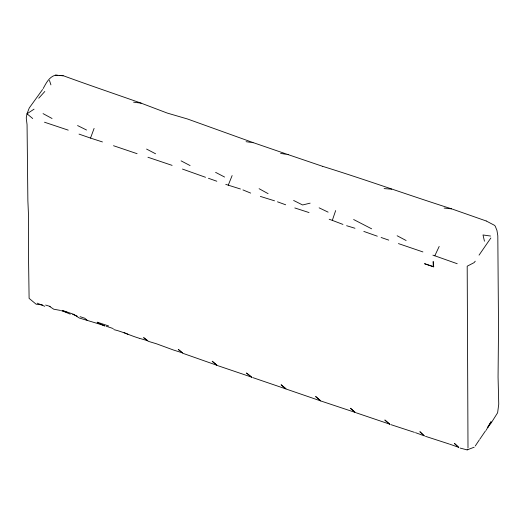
<?xml version="1.0" encoding="UTF-8"?>
<svg xmlns="http://www.w3.org/2000/svg" width="525" height="525" viewBox="0 0 525 525"><rect width="100%" height="100%" fill="white"/><g stroke="black" fill="none" stroke-linecap="round" stroke-linejoin="round"><path stroke-width="0.79" d="M467.998 447.845L467.197 266.201L474.062 262.651L475.256 261.194M342.95 224.411L332.312 220.369L335.659 210.577M79.026 134.105L90.517 138.082L94.1 128.402M225.77 184.36L228.263 185.168L232.135 175.567M432.889 255.17L434.805 255.793L439.189 246.435M43.175 88.541C46.095 83.278 48.956 77.103 55.217 75.213L57.553 75.324M486.104 430.316L491.046 421.726L487.594 427.645L491.144 422.999L497.621 412.768L498.75 404.152L498.061 377.062L498.52 328.066L497.812 235.732L496.945 230.416L495.233 226.15L494.504 225.323L486.242 220.992M479.863 439.136L485.467 430.92M490.862 237.996L479.049 255.13M475.276 445.961L479.338 439.865M42.578 89.493L29.275 107.947L26.992 113.794L26.25 117.981L27.057 124.661L27.871 200.668L28.573 216.877L28.416 249.526L29.105 298.364L36.12 304.198L42.597 304.979M38.725 98.221L44.822 91.475M460.149 448.074L467.132 449.899L467.814 449.144M34.066 109.161L26.992 113.794L32.708 118.525M467.132 449.899L474.219 447.182M310.137 203.149L302.603 204.973L293.613 200.458M59.108 75.397L63.171 75.679C89.027 85.148 115.1 93.975 141.081 103.136L167.272 113.078L187.491 118.985L253.621 142.774L246.094 141.684M55.584 75.101L63.138 75.817M384.129 188.593L391.689 189.171M444.163 208.058L451.723 208.891M133.58 102.185L141.14 103.143M490.56 236.047L483 234.964L484.457 241.211M113.754 329.595C122.332 331.59 130.482 335.606 139.007 338.185M280.606 153.392L288.166 154.632L253.91 142.866M60.572 310.452L53.714 309.199L49.619 306.456M104.567 325.618L79.249 317.999L73.546 314.258L62.751 310.518M309.041 212.566L294.807 207.952M61.372 310.695L66.767 312.224M228.263 185.168L240.43 188.993M139.322 338.284L147.82 340.751L143.633 337.634L148.267 341.303L156.476 343.79L173.348 349.972M260.354 196.409L274.516 200.812M45.616 305.071L50.229 306.462M346.598 225.704L354.972 228.257M44.487 122.213L68.23 130.141M425.512 436.334L449.348 444.058M451.631 208.852C408.562 195.129 366.017 179.799 322.829 166.399M173.86 350.142L182.424 352.859L178.257 349.374L182.772 353.273L217.14 365.367L212.172 361.22L217.291 365.577M102.447 141.947L90.517 138.082M321.346 401.146L355.169 412.401L350.431 408.227L355.327 412.552M414.455 432.351L390.784 424.607M288.225 154.652L322.658 166.346M97.23 322.166L108.583 325.946M356.304 412.84L389.681 424.154L384.825 420L389.832 424.318M377.298 236.198L363.812 231.42M80.082 316.673L84.735 318.229L87.531 320.532M287.05 389.353L320.742 400.923L315.65 396.506L320.814 401.002M433.217 266.628L424.522 263.701L433.716 266.825L433.184 261.509L433.217 266.628L433.716 266.825M106.155 326.196L113.197 328.565M218.229 365.807L251.646 377.134L246.488 373.006L251.797 377.377M252.689 377.573L286.191 389.012L281.105 384.753L286.309 389.143M381.111 237.484L388.749 240.122M434.805 255.793L457.216 263.721M137.091 153.687L113.498 145.714M486.15 220.959L452.36 209.101M422.907 251.928L398.429 243.587M449.938 444.248L458.594 447.3L454.447 443.441L458.85 447.556M208.458 178.283L216.812 181.237M329.188 219.253L332.312 220.369M182.47 169.063L205.524 177.286M415.478 432.666L424.154 435.789L419.875 431.688L424.338 435.967M277.482 201.817L285.659 204.783M147.945 157.251L172.108 165.375M72.634 314.298L77.155 316.116M242.937 189.919L250.668 193.088M37.163 303.155L44.743 306.292M124.123 332.64L127.877 334.215M62.685 310.957L70.265 314.16M97.191 322.553L104.777 326.097M319.134 207.841L328.118 212.146M77.569 125.554L86.559 130.029M371.621 228.808L353.64 219.529M215.604 172.364L224.595 177.043M146.587 149.08L155.577 153.779M181.099 160.867L190.089 165.578M397.136 235.758L406.133 240.522M43.057 113.617L52.054 118.499M259.101 188.698L268.098 193.653M49.475 80.43L50.912 84.866"/></g></svg>
